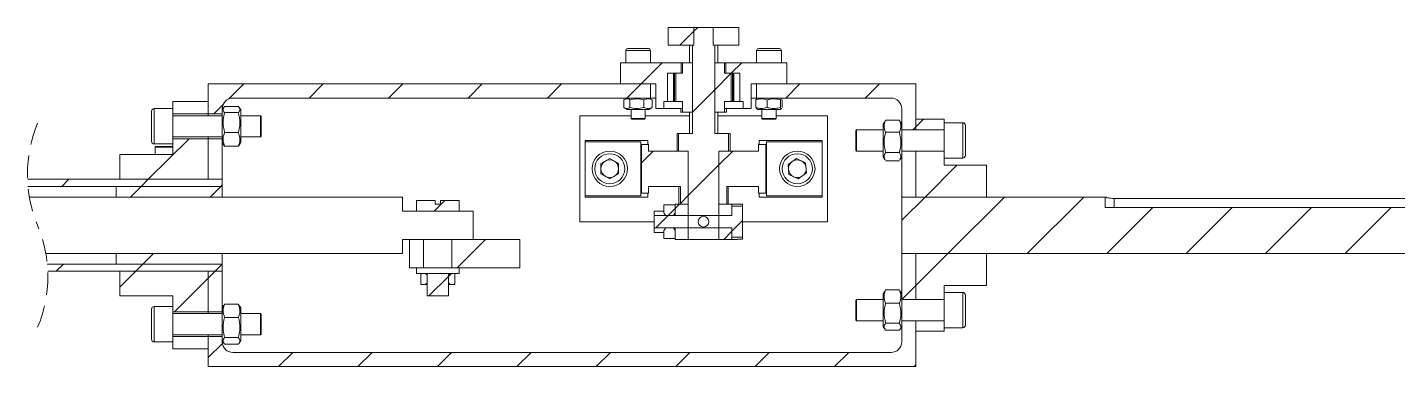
# Model space of a CAD drawing. Header units: millimetres. Extents: x 0 to 841, y 0 to 594.
# Drawn here: x 161.7 to 239.1, y 298.8 to 318 of the extents above; entities that cross this region are included whole.
import ezdxf

# ---------------------------------------------------------------- set-up
doc = ezdxf.new("R2010")
doc.units = ezdxf.units.MM
doc.linetypes.add('HIDDEN', pattern=[1.905, 1.27, -0.635])

# ---------------------------------------------------------------- blocks, each defined once
blk = doc.blocks.new('SW_HATCH_0')
at = {"color": 0, "linetype": 'Continuous', "lineweight": 0}
for p, q in [((-162.95, 39.106), (-163.732, 38.324)), ((-162.732, 39.324), (-162.942, 39.114)), ((-164.732, 37.324), (-165.932, 36.124)), ((-160.242, 37.324), (-160.842, 36.724)), ((-160.842, 36.724), (-161.768, 35.798)), ((-188.383, 36.124), (-189.228, 35.279)), ((-183.893, 36.124), (-184.693, 35.324)), ((-179.403, 36.124), (-180.203, 35.324)), ((-174.912, 36.124), (-175.712, 35.324)), ((-170.422, 36.124), (-171.222, 35.324)), ((-165.932, 36.124), (-166.732, 35.324)), ((-161.768, 35.798), (-163.032, 34.533)), ((-156.952, 36.124), (-157.752, 35.324)), ((-152.462, 36.124), (-153.262, 35.324)), ((-189.555, 34.951), (-190.083, 34.424)), ((-163.032, 34.533), (-163.042, 34.524)), ((-149.972, 34.124), (-150.4, 33.695)), ((-150.4, 33.695), (-150.572, 33.524)), ((-191.483, 33.024), (-193.783, 30.724)), ((-165.242, 32.324), (-165.916, 31.65)), ((-160.752, 32.324), (-161.528, 31.547)), ((-161.528, 31.547), (-163.272, 29.804)), ((-148.082, 31.524), (-149.882, 29.724)), ((-198.273, 30.724), (-198.673, 30.324)), ((-194.183, 30.324), (-194.783, 29.724)), ((-193.783, 30.724), (-194.183, 30.324)), ((-189.693, 30.324), (-190.293, 29.724)), ((-189.6, 30.416), (-189.693, 30.324)), ((-177.022, 29.524), (-177.622, 28.924)), ((-163.272, 29.804), (-163.711, 29.364)), ((-149.882, 29.724), (-151.2, 28.405)), ((-145.391, 29.724), (-148.591, 26.524)), ((-140.901, 29.724), (-144.101, 26.524)), ((-164.406, 28.67), (-165.098, 27.977)), ((-164, 29.076), (-164.406, 28.67)), ((-163.752, 29.324), (-164, 29.076)), ((-137.011, 29.124), (-139.611, 26.524)), ((-132.521, 29.124), (-135.121, 26.524)), ((-128.031, 29.124), (-130.631, 26.524)), ((-123.541, 29.124), (-126.141, 26.524)), ((-160.2, 28.385), (-160.8, 27.785)), ((-174.732, 27.324), (-176.332, 25.724)), ((-160.8, 27.785), (-161.262, 27.324)), ((-193.493, 26.524), (-194.093, 25.924)), ((-148.591, 26.524), (-150.4, 24.715)), ((-198.583, 25.924), (-198.983, 25.524)), ((-194.093, 25.924), (-194.493, 25.524)), ((-189.603, 25.924), (-190.003, 25.524)), ((-189.6, 25.926), (-189.603, 25.924)), ((-194.493, 25.524), (-195.4, 24.616)), ((-190.4, 25.126), (-192.303, 23.224)), ((-190.003, 25.524), (-190.4, 25.126)), ((-176.821, 25.234), (-177.932, 24.124)), ((-176.652, 25.404), (-176.821, 25.234)), ((-150.4, 24.715), (-151.191, 23.924)), ((-189.594, 21.442), (-190.4, 20.636)), ((-185.622, 20.924), (-186.422, 20.124)), ((-181.132, 20.924), (-181.932, 20.124)), ((-176.642, 20.924), (-177.442, 20.124)), ((-172.152, 20.924), (-172.952, 20.124)), ((-167.662, 20.924), (-168.462, 20.124)), ((-163.172, 20.924), (-163.972, 20.124)), ((-158.682, 20.924), (-159.482, 20.124)), ((-154.191, 20.924), (-154.991, 20.124)), ((-150.4, 20.225), (-150.501, 20.124))]:
    blk.add_line(p, q, dxfattribs=at)

msp = doc.modelspace()

# ---------------------------------------------------------------- linework, layer by layer
at = {"color": 7, "linetype": 'Continuous', "lineweight": 15}
for p, q in [((197.912, 317.96), (197.912, 316.96)), ((197.912, 317.96), (199.362, 317.96)), ((199.362, 317.96), (199.362, 316.96)), ((199.362, 317.96), (199.37, 317.96)), ((199.37, 316.96), (199.37, 317.96)), ((199.37, 317.96), (200.453, 317.96)), ((200.453, 317.96), (200.453, 316.96)), ((200.453, 317.96), (200.462, 317.96)), ((200.462, 316.96), (200.462, 317.96)), ((200.462, 317.96), (201.912, 317.96)), ((201.912, 316.96), (201.912, 317.96)), ((195.612, 316.76), (196.812, 316.76)), ((197.912, 316.96), (199.362, 316.96)), ((199.112, 316.96), (199.112, 315.96)), ((199.279, 316.96), (199.279, 311.96)), ((199.37, 316.96), (199.279, 316.96)), ((200.544, 316.96), (200.453, 316.96)), ((200.462, 316.96), (201.912, 316.96)), ((200.544, 311.96), (200.544, 316.96)), ((200.712, 315.96), (200.712, 316.96)), ((203.012, 316.76), (204.212, 316.76)), ((195.512, 316.66), (195.512, 315.96)), ((196.912, 315.96), (196.912, 316.66)), ((202.912, 316.66), (202.912, 315.96)), ((204.312, 315.96), (204.312, 316.66)), ((195.212, 314.76), (195.212, 315.96)), ((195.212, 315.96), (198.654, 315.96)), ((197.87, 315.36), (197.87, 313.76)), ((197.87, 315.36), (198.654, 315.36)), ((198.208, 313.76), (198.208, 315.36)), ((198.226, 313.76), (198.226, 315.36)), ((198.267, 313.76), (198.267, 315.36)), ((198.354, 313.76), (198.354, 315.36)), ((198.72, 315.36), (198.354, 315.36)), ((198.654, 315.96), (198.72, 315.96)), ((198.654, 315.96), (198.654, 315.36)), ((198.72, 315.96), (198.72, 315.36)), ((199.279, 315.96), (198.72, 315.96)), ((199.279, 313.16), (199.279, 315.96)), ((200.544, 315.96), (200.544, 313.16)), ((201.103, 315.96), (200.544, 315.96)), ((201.103, 315.96), (201.17, 315.96)), ((201.103, 315.36), (201.103, 315.96)), ((201.476, 315.36), (201.103, 315.36)), ((201.17, 315.36), (201.17, 315.96)), ((201.17, 315.96), (204.612, 315.96)), ((201.17, 315.36), (201.954, 315.36)), ((201.476, 315.36), (201.476, 313.76)), ((201.555, 313.76), (201.555, 315.36)), ((201.597, 313.76), (201.597, 315.36)), ((201.615, 313.76), (201.615, 315.36)), ((201.954, 313.76), (201.954, 315.36)), ((204.612, 315.96), (204.612, 314.76)), ((171.912, 314.76), (171.912, 313.06)), ((171.912, 314.76), (196.912, 314.76)), ((197.212, 314.76), (195.212, 314.76)), ((196.912, 313.96), (196.912, 314.76)), ((197.212, 314.76), (197.212, 313.36)), ((204.612, 314.76), (202.612, 314.76)), ((202.612, 313.36), (202.612, 314.76)), ((202.912, 313.96), (202.912, 314.76)), ((202.912, 314.76), (211.912, 314.76)), ((211.912, 314.76), (211.912, 312.16)), ((171.912, 313.76), (169.912, 313.76)), ((169.912, 313.36), (169.912, 313.76)), ((171.912, 313.06), (171.912, 313.76)), ((173.312, 313.96), (196.912, 313.96)), ((195.408, 313.854), (195.408, 313.426)), ((195.587, 313.96), (195.445, 313.878)), ((195.738, 313.854), (195.738, 313.426)), ((196.542, 313.854), (196.542, 313.426)), ((196.978, 313.878), (196.837, 313.96)), ((196.912, 313.96), (197.212, 313.96)), ((197.016, 313.854), (196.975, 313.874)), ((197.016, 313.854), (197.016, 313.426)), ((197.664, 313.36), (197.664, 313.76)), ((198.72, 313.76), (197.664, 313.76)), ((197.87, 313.76), (197.664, 313.76)), ((198.354, 313.76), (198.72, 313.76)), ((198.72, 313.76), (198.72, 313.36)), ((198.72, 313.76), (198.72, 313.16)), ((201.103, 313.36), (201.103, 313.76)), ((202.159, 313.76), (201.103, 313.76)), ((201.103, 313.16), (201.103, 313.76)), ((201.103, 313.76), (201.476, 313.76)), ((202.159, 313.76), (201.954, 313.76)), ((202.159, 313.76), (202.159, 313.36)), ((202.612, 313.96), (202.912, 313.96)), ((202.906, 313.906), (202.865, 313.854)), ((202.865, 313.854), (202.865, 313.426)), ((202.987, 313.96), (202.903, 313.911)), ((202.912, 313.96), (210.512, 313.96)), ((203.506, 313.854), (203.506, 313.426)), ((204.321, 313.911), (204.237, 313.96)), ((204.253, 313.854), (204.253, 313.426)), ((204.358, 313.854), (204.358, 313.426)), ((168.712, 311.51), (168.712, 313.21)), ((169.912, 313.36), (168.862, 313.36)), ((169.912, 313.36), (169.912, 311.36)), ((169.912, 313.06), (171.912, 313.06)), ((172.712, 312.96), (169.912, 312.96)), ((171.912, 313.06), (172.712, 313.06)), ((171.912, 313.06), (171.912, 312.96)), ((172.784, 313.41), (172.712, 313.285)), ((172.712, 313.285), (172.712, 313.36)), ((172.712, 312.079), (172.712, 313.285)), ((172.844, 313.488), (173.619, 313.488)), ((172.844, 313.137), (173.619, 313.137)), ((173.752, 313.285), (173.68, 313.41)), ((173.752, 312.079), (173.752, 313.285)), ((174.862, 312.96), (173.752, 312.96)), ((174.912, 312.91), (174.862, 312.96)), ((174.862, 311.76), (174.862, 312.96)), ((174.912, 312.91), (174.912, 311.81)), ((195.812, 312.96), (192.912, 312.96)), ((192.912, 312.96), (192.912, 306.96)), ((195.445, 313.402), (195.587, 313.32)), ((195.587, 313.32), (196.837, 313.32)), ((195.812, 313.32), (195.812, 312.8)), ((196.612, 312.8), (196.612, 313.32)), ((199.112, 312.96), (196.612, 312.96)), ((196.837, 313.32), (196.978, 313.402)), ((196.975, 313.406), (197.016, 313.426)), ((197.664, 313.36), (197.212, 313.36)), ((198.72, 313.36), (197.664, 313.36)), ((198.624, 313.36), (198.624, 313.16)), ((198.624, 313.16), (198.72, 313.16)), ((198.72, 313.16), (199.279, 313.16)), ((199.112, 313.16), (199.112, 311.96)), ((200.544, 313.16), (201.103, 313.16)), ((200.712, 311.96), (200.712, 313.16)), ((203.212, 312.96), (200.712, 312.96)), ((202.159, 313.36), (201.103, 313.36)), ((201.103, 313.16), (201.2, 313.16)), ((201.2, 313.16), (201.2, 313.36)), ((202.612, 313.36), (202.159, 313.36)), ((202.865, 313.426), (202.906, 313.381)), ((202.9, 313.37), (202.987, 313.32)), ((202.987, 313.32), (203.034, 313.32)), ((203.034, 313.32), (204.237, 313.32)), ((203.212, 313.32), (203.212, 312.8)), ((204.012, 312.8), (204.012, 313.32)), ((206.912, 312.96), (204.012, 312.96)), ((204.237, 313.32), (204.324, 313.37)), ((206.912, 306.96), (206.912, 312.96)), ((211.112, 313.36), (211.112, 312.485)), ((195.812, 312.8), (195.852, 312.76)), ((195.812, 312.8), (196.612, 312.8)), ((196.572, 312.76), (195.852, 312.76)), ((196.572, 312.76), (196.612, 312.8)), ((203.212, 312.8), (203.252, 312.76)), ((203.212, 312.8), (204.012, 312.8)), ((203.972, 312.76), (203.252, 312.76)), ((203.972, 312.76), (204.012, 312.8)), ((208.562, 312.16), (208.512, 312.11)), ((208.512, 311.937), (208.512, 312.11)), ((210.072, 312.16), (208.562, 312.16)), ((208.562, 312.16), (208.562, 311.971)), ((210.173, 312.66), (210.072, 312.485)), ((210.072, 312.485), (210.072, 311.014)), ((210.204, 312.708), (210.185, 312.653)), ((210.979, 312.708), (210.204, 312.708)), ((211.001, 312.653), (210.979, 312.708)), ((211.112, 312.485), (211.011, 312.659)), ((211.112, 312.485), (211.112, 311.014)), ((213.512, 312.16), (211.112, 312.16)), ((211.112, 312.16), (211.912, 312.16)), ((213.512, 312.76), (211.912, 312.76)), ((211.912, 312.76), (211.912, 312.16)), ((213.512, 312.16), (211.912, 312.16)), ((213.512, 312.76), (213.512, 312.56)), ((214.562, 312.56), (213.512, 312.56)), ((213.512, 312.245), (213.512, 312.56)), ((213.512, 310.56), (213.512, 312.245)), ((214.712, 312.41), (214.712, 312.143)), ((214.712, 312.143), (214.712, 310.71)), ((168.862, 311.36), (169.912, 311.36)), ((169.912, 311.76), (172.712, 311.76)), ((171.912, 311.66), (169.912, 311.66)), ((169.912, 310.76), (169.912, 311.36)), ((171.912, 311.76), (171.912, 311.66)), ((172.712, 311.66), (171.912, 311.66)), ((171.912, 311.66), (171.912, 309.36)), ((172.712, 311.435), (172.712, 312.079)), ((172.712, 311.435), (172.784, 311.31)), ((172.712, 309.36), (172.712, 311.435)), ((172.844, 312.009), (173.619, 312.009)), ((173.68, 311.31), (173.752, 311.435)), ((173.752, 311.435), (173.752, 312.079)), ((173.752, 311.76), (174.862, 311.76)), ((174.862, 311.76), (174.912, 311.81)), ((193.212, 311.56), (193.212, 311.491)), ((196.762, 311.56), (193.212, 311.56)), ((196.362, 311.491), (193.212, 311.491)), ((193.212, 308.429), (193.212, 311.491)), ((196.362, 311.363), (196.362, 311.491)), ((196.362, 308.557), (196.362, 311.363)), ((196.396, 311.335), (196.396, 308.585)), ((196.8, 311.335), (196.396, 311.335)), ((196.762, 311.56), (196.762, 311.363)), ((196.8, 310.96), (196.8, 311.335)), ((198.412, 311.96), (198.412, 310.96)), ((198.494, 311.96), (198.412, 311.96)), ((198.494, 311.96), (198.494, 310.96)), ((199.279, 311.96), (198.494, 311.96)), ((201.329, 311.96), (200.544, 311.96)), ((201.329, 310.96), (201.329, 311.96)), ((201.412, 311.96), (201.329, 311.96)), ((201.412, 310.96), (201.412, 311.96)), ((203.023, 311.335), (203.023, 310.96)), ((203.428, 311.335), (203.023, 311.335)), ((203.062, 311.56), (203.062, 311.363)), ((206.612, 311.56), (203.062, 311.56)), ((203.428, 308.585), (203.428, 311.335)), ((203.462, 311.491), (206.612, 311.491)), ((203.462, 311.363), (203.462, 311.491)), ((203.462, 308.557), (203.462, 311.363)), ((206.612, 311.56), (206.612, 311.491)), ((206.612, 311.491), (206.612, 308.429)), ((208.512, 311.01), (208.512, 311.937)), ((208.562, 311.971), (208.562, 310.96)), ((210.979, 312.026), (210.204, 312.026)), ((166.912, 309.36), (166.912, 310.76)), ((169.912, 310.76), (166.912, 310.76)), ((168.952, 311.212), (168.912, 311.172)), ((168.912, 311.172), (168.912, 310.76)), ((169.912, 311.172), (168.912, 311.172)), ((168.952, 311.212), (169.872, 311.212)), ((169.912, 311.172), (169.872, 311.212)), ((172.844, 311.232), (173.619, 311.232)), ((196.8, 310.96), (199.04, 310.96)), ((198.494, 310.96), (199.04, 310.96)), ((199.04, 310.96), (199.04, 305.96)), ((199.04, 307.96), (199.04, 310.96)), ((200.783, 305.96), (200.783, 310.96)), ((200.783, 310.96), (201.329, 310.96)), ((200.783, 310.96), (200.783, 307.96)), ((200.783, 310.96), (203.023, 310.96)), ((208.512, 311.01), (208.562, 310.96)), ((208.562, 310.96), (210.072, 310.96)), ((210.072, 311.014), (210.072, 310.635)), ((210.072, 310.635), (210.173, 310.46)), ((210.979, 310.878), (210.204, 310.878)), ((211.011, 310.461), (211.112, 310.635)), ((211.112, 311.014), (211.112, 310.635)), ((211.112, 310.96), (213.512, 310.96)), ((211.912, 310.96), (211.112, 310.96)), ((211.112, 310.635), (211.112, 308.36)), ((211.912, 310.96), (211.912, 308.36)), ((211.912, 310.96), (213.512, 310.96)), ((213.512, 310.56), (214.562, 310.56)), ((213.512, 310.56), (213.512, 310.16)), ((194.112, 310.249), (194.612, 310.537)), ((194.112, 309.671), (194.112, 310.249)), ((194.612, 310.537), (195.112, 310.249)), ((195.112, 310.249), (195.112, 309.671)), ((204.687, 310.2), (205.157, 310.535)), ((204.741, 309.625), (204.687, 310.2)), ((205.157, 310.535), (205.682, 310.295)), ((205.682, 310.295), (205.737, 309.72)), ((210.979, 310.412), (210.204, 310.412)), ((215.912, 310.16), (213.512, 310.16)), ((215.912, 310.16), (215.912, 308.36)), ((172.712, 309.36), (161.7, 309.36)), ((171.912, 309.36), (166.912, 309.36)), ((171.912, 309.36), (172.712, 309.36)), ((172.712, 309.36), (172.712, 308.96)), ((194.612, 309.383), (194.112, 309.671)), ((195.112, 309.671), (194.612, 309.383)), ((205.266, 309.385), (204.741, 309.625)), ((205.737, 309.72), (205.266, 309.385)), ((172.712, 308.96), (161.726, 308.96)), ((182.89, 308.36), (161.806, 308.36)), ((166.712, 308.96), (172.712, 308.96)), ((166.712, 308.96), (166.712, 308.36)), ((166.712, 308.36), (172.712, 308.36)), ((172.712, 308.96), (172.712, 308.36)), ((182.89, 308.36), (182.89, 307.56)), ((193.212, 308.429), (193.212, 308.36)), ((193.212, 308.429), (196.362, 308.429)), ((196.762, 308.36), (193.212, 308.36)), ((196.362, 308.429), (196.362, 308.557)), ((196.396, 308.585), (196.8, 308.585)), ((196.762, 308.36), (196.762, 308.557)), ((196.8, 308.96), (196.8, 308.585)), ((198.6, 308.96), (196.8, 308.96)), ((198.512, 308.96), (198.512, 307.96)), ((198.6, 308.96), (198.6, 307.96)), ((201.223, 307.96), (201.223, 308.96)), ((203.023, 308.96), (201.223, 308.96)), ((201.312, 307.96), (201.312, 308.96)), ((203.023, 308.585), (203.023, 308.96)), ((203.023, 308.585), (203.428, 308.585)), ((203.062, 308.36), (203.062, 308.557)), ((206.612, 308.36), (203.062, 308.36)), ((203.462, 308.429), (203.462, 308.557)), ((206.612, 308.429), (203.462, 308.429)), ((206.612, 308.429), (206.612, 308.36)), ((211.112, 308.36), (211.912, 308.36)), ((222.612, 308.36), (211.112, 308.36)), ((211.112, 305.16), (211.112, 308.36)), ((215.912, 308.36), (211.912, 308.36)), ((222.612, 308.36), (222.612, 307.76)), ((223.112, 308.28), (241.512, 308.28)), ((223.112, 308.28), (223.112, 307.76)), ((182.89, 307.56), (186.89, 307.56)), ((183.69, 308.16), (183.69, 307.56)), ((184.74, 308.16), (183.69, 308.16)), ((184.74, 307.96), (184.74, 308.16)), ((184.74, 307.96), (185.04, 307.96)), ((185.04, 308.16), (185.04, 307.96)), ((186.09, 308.16), (185.04, 308.16)), ((186.09, 307.56), (186.09, 308.16)), ((186.89, 305.96), (186.89, 307.56)), ((197.672, 307.56), (197.112, 307.56)), ((197.112, 307.306), (197.112, 307.56)), ((197.672, 307.832), (197.692, 307.917)), ((197.692, 307.917), (197.672, 307.917)), ((197.672, 307.832), (197.672, 307.917)), ((197.672, 307.465), (197.672, 307.832)), ((197.775, 307.306), (197.672, 307.465)), ((198.292, 307.917), (197.692, 307.917)), ((198.312, 307.465), (198.208, 307.306)), ((198.292, 307.917), (198.312, 307.832)), ((198.312, 307.917), (198.292, 307.917)), ((198.312, 307.96), (198.312, 307.306)), ((199.04, 307.96), (198.312, 307.96)), ((198.312, 307.465), (198.312, 307.832)), ((198.6, 307.96), (199.04, 307.96)), ((199.04, 307.96), (199.04, 307.306)), ((200.783, 307.96), (201.223, 307.96)), ((200.783, 307.306), (200.783, 307.96)), ((201.512, 307.96), (200.783, 307.96)), ((201.812, 307.96), (201.512, 307.96)), ((201.512, 307.306), (201.512, 307.96)), ((201.512, 307.306), (201.512, 307.832)), ((201.512, 307.832), (202.112, 307.832)), ((201.812, 307.949), (201.812, 307.96)), ((201.812, 307.949), (202.112, 307.949)), ((202.112, 307.832), (202.112, 307.949)), ((202.112, 306.088), (202.112, 307.832)), ((222.612, 307.76), (243.612, 307.76)), ((192.912, 306.96), (197.112, 306.96)), ((201.512, 307.306), (197.112, 307.306)), ((197.112, 306.614), (197.112, 307.306)), ((198.208, 307.306), (197.775, 307.306)), ((198.312, 307.306), (199.04, 307.306)), ((200.783, 307.306), (201.512, 307.306)), ((202.112, 306.96), (206.912, 306.96)), ((186.89, 305.96), (182.89, 305.96)), ((182.89, 305.96), (182.89, 305.16)), ((183.29, 305.96), (183.29, 304.36)), ((184.09, 305.96), (184.09, 304.36)), ((185.69, 304.36), (185.69, 305.96)), ((189.536, 305.96), (186.89, 305.96)), ((189.536, 305.96), (189.536, 304.36)), ((197.112, 306.614), (201.512, 306.614)), ((197.112, 306.36), (197.112, 306.614)), ((197.112, 306.36), (197.672, 306.36)), ((197.672, 306.455), (197.775, 306.614)), ((197.672, 306.088), (197.672, 306.455)), ((197.692, 306.003), (197.672, 306.088)), ((197.672, 306.003), (197.672, 306.088)), ((197.692, 306.003), (198.292, 306.003)), ((197.775, 306.614), (198.208, 306.614)), ((198.208, 306.614), (198.312, 306.455)), ((198.312, 306.088), (198.292, 306.003)), ((199.04, 306.614), (198.312, 306.614)), ((198.312, 306.614), (198.312, 305.96)), ((198.312, 306.088), (198.312, 306.455)), ((199.04, 305.96), (198.312, 305.96)), ((199.04, 306.614), (199.04, 305.96)), ((199.04, 305.96), (200.783, 305.96)), ((201.512, 306.614), (200.783, 306.614)), ((200.783, 305.96), (200.783, 306.614)), ((201.512, 305.96), (200.783, 305.96)), ((201.512, 306.088), (201.512, 306.614)), ((201.512, 305.96), (201.512, 306.614)), ((202.112, 306.088), (201.512, 306.088)), ((201.512, 305.96), (201.812, 305.96)), ((202.112, 305.971), (201.812, 305.971)), ((201.812, 305.96), (201.812, 305.971)), ((202.112, 305.971), (202.112, 306.088)), ((162.739, 305.16), (182.89, 305.16)), ((172.712, 305.16), (166.712, 305.16)), ((166.712, 305.16), (166.712, 304.56)), ((172.712, 305.16), (172.712, 304.56)), ((211.912, 305.16), (211.112, 305.16)), ((211.112, 305.16), (211.112, 302.885)), ((211.112, 305.16), (333.112, 305.16)), ((211.912, 305.16), (211.912, 302.56)), ((211.912, 305.16), (215.912, 305.16)), ((215.912, 305.16), (215.912, 303.36)), ((162.818, 304.56), (172.712, 304.56)), ((172.712, 304.56), (166.712, 304.56)), ((172.712, 304.56), (172.712, 304.16)), ((162.844, 304.16), (172.712, 304.16)), ((166.912, 302.76), (166.912, 304.16)), ((166.912, 304.16), (171.912, 304.16)), ((172.712, 304.16), (171.912, 304.16)), ((171.912, 304.16), (171.912, 301.86)), ((172.712, 302.085), (172.712, 304.16)), ((183.69, 304.36), (183.29, 304.36)), ((183.69, 304.36), (183.69, 304.04)), ((183.69, 304.36), (186.09, 304.36)), ((183.69, 304.04), (186.09, 304.04)), ((183.933, 304.04), (183.933, 303.4)), ((184.187, 304.04), (184.29, 303.936)), ((184.29, 304.04), (184.29, 302.76)), ((184.29, 303.936), (184.29, 303.504)), ((185.49, 303.936), (185.594, 304.04)), ((185.49, 302.76), (185.49, 304.04)), ((185.49, 303.504), (185.49, 303.936)), ((185.847, 303.4), (185.847, 304.04)), ((185.848, 304.012), (185.848, 303.428)), ((186.09, 304.04), (186.09, 304.36)), ((189.536, 304.36), (186.09, 304.36)), ((184.187, 303.4), (183.933, 303.4)), ((184.29, 303.504), (184.187, 303.4)), ((184.29, 303.4), (184.187, 303.4)), ((185.594, 303.4), (185.49, 303.504)), ((185.594, 303.4), (185.49, 303.4)), ((185.847, 303.4), (185.594, 303.4)), ((185.847, 303.4), (185.848, 303.4)), ((185.848, 303.428), (185.848, 303.4)), ((210.157, 303.033), (210.072, 302.885)), ((210.072, 302.885), (210.072, 301.365)), ((210.204, 303.097), (210.174, 303.024)), ((210.979, 303.097), (210.204, 303.097)), ((211.015, 303.024), (210.979, 303.097)), ((211.112, 302.885), (211.027, 303.031)), ((211.112, 302.885), (211.112, 301.365)), ((213.512, 303.36), (215.912, 303.36)), ((213.512, 303.36), (213.512, 302.96)), ((214.562, 302.96), (213.512, 302.96)), ((213.512, 301.578), (213.512, 302.96)), ((166.912, 302.76), (169.912, 302.76)), ((169.912, 302.16), (168.862, 302.16)), ((169.912, 302.16), (169.912, 302.76)), ((169.912, 302.16), (169.912, 300.16)), ((172.796, 302.231), (172.712, 302.085)), ((172.712, 302.07), (172.712, 302.085)), ((172.712, 300.235), (172.712, 302.07)), ((172.844, 302.295), (172.812, 302.221)), ((172.844, 302.295), (173.619, 302.295)), ((173.656, 302.221), (173.619, 302.295)), ((173.752, 302.085), (173.669, 302.229)), ((173.752, 302.07), (173.752, 302.085)), ((173.752, 300.235), (173.752, 302.07)), ((184.29, 302.76), (185.49, 302.76)), ((208.562, 302.56), (208.512, 302.51)), ((208.512, 301.75), (208.512, 302.51)), ((210.072, 302.56), (208.562, 302.56)), ((208.562, 302.56), (208.562, 301.731)), ((210.979, 302.354), (210.204, 302.354)), ((213.512, 302.56), (211.112, 302.56)), ((211.112, 302.56), (211.912, 302.56)), ((211.912, 302.56), (213.512, 302.56)), ((214.712, 302.81), (214.712, 301.635)), ((168.712, 300.31), (168.712, 302.01)), ((171.912, 301.86), (169.912, 301.86)), ((172.712, 301.76), (169.912, 301.76)), ((171.912, 301.86), (172.712, 301.86)), ((171.912, 301.86), (171.912, 301.76)), ((172.844, 301.546), (173.619, 301.546)), ((174.862, 301.76), (173.752, 301.76)), ((174.912, 301.71), (174.862, 301.76)), ((174.862, 300.56), (174.862, 301.76)), ((174.912, 301.71), (174.912, 300.61)), ((208.512, 301.41), (208.512, 301.75)), ((208.512, 301.41), (208.562, 301.36)), ((208.562, 301.731), (208.562, 301.36)), ((208.562, 301.36), (210.072, 301.36)), ((210.072, 301.365), (210.072, 301.035)), ((211.112, 301.365), (211.112, 301.035)), ((211.112, 301.36), (213.512, 301.36)), ((211.912, 301.36), (211.112, 301.36)), ((211.912, 301.36), (211.912, 298.76)), ((211.912, 301.36), (211.912, 300.76)), ((213.512, 301.36), (211.912, 301.36)), ((213.512, 300.96), (213.512, 301.578)), ((214.712, 301.635), (214.712, 301.11)), ((169.912, 300.56), (172.712, 300.56)), ((171.912, 300.56), (171.912, 300.46)), ((173.752, 300.56), (174.862, 300.56)), ((174.862, 300.56), (174.912, 300.61)), ((210.072, 301.035), (210.157, 300.887)), ((210.979, 301.217), (210.204, 301.217)), ((210.979, 300.823), (210.204, 300.823)), ((211.027, 300.889), (211.112, 301.035)), ((211.112, 301.035), (211.112, 300.16)), ((213.512, 300.76), (211.912, 300.76)), ((213.512, 300.96), (214.562, 300.96)), ((213.512, 300.96), (213.512, 300.76)), ((168.862, 300.16), (169.912, 300.16)), ((169.912, 300.46), (171.912, 300.46)), ((169.912, 299.76), (169.912, 300.16)), ((171.912, 299.76), (169.912, 299.76)), ((171.912, 300.46), (171.912, 298.76)), ((172.712, 300.46), (171.912, 300.46)), ((171.912, 299.76), (171.912, 300.46)), ((172.712, 300.235), (172.796, 300.089)), ((172.712, 300.16), (172.712, 300.235)), ((172.844, 300.411), (173.619, 300.411)), ((172.844, 300.025), (173.619, 300.025)), ((173.669, 300.091), (173.752, 300.235)), ((210.512, 299.56), (173.312, 299.56)), ((211.912, 298.76), (171.912, 298.76))]:
    msp.add_line(p, q, dxfattribs=at)
at = {"color": 8, "linetype": 'Continuous', "lineweight": 15}
for p, q in [((196.912, 316.66), (195.512, 316.66)), ((204.312, 316.66), (202.912, 316.66)), ((168.862, 313.36), (168.862, 311.36)), ((214.562, 312.245), (214.562, 312.56)), ((214.562, 310.56), (214.562, 312.245)), ((214.562, 301.578), (214.562, 302.96)), ((168.862, 302.16), (168.862, 300.16)), ((214.562, 300.96), (214.562, 301.578))]:
    msp.add_line(p, q, dxfattribs=at)
at = {"color": 7, "linetype": 'Continuous', "lineweight": 15}
for centre, radius in [((194.612, 309.96), 1), ((194.612, 309.96), 0.85), ((205.212, 309.96), 1), ((205.212, 309.96), 0.85), ((199.91, 306.96), 0.3)]:
    msp.add_circle(centre, radius, dxfattribs=at)
for centre, radius, start, end in [((195.612, 316.66), 0.1, 90.00494, 179.99848), ((196.812, 316.66), 0.1, 0.00152, 89.99506), ((203.012, 316.66), 0.1, 90.00494, 179.99848), ((204.212, 316.66), 0.1, 0.00152, 89.99485), ((173.312, 313.36), 0.6, 90.00266, 179.99933), ((210.512, 313.36), 0.6, 0.00067, 89.99962), ((168.862, 313.21), 0.15, 89.99972, 179.99573), ((214.562, 312.41), 0.15, 0.00346, 89.99767), ((168.862, 311.51), 0.15, 180.00427, 270.00028), ((196.403, 311.379), 0.0446, 200.92616, 260.08841), ((196.806, 311.383), 0.0487, 204.67666, 263.05655), ((203.017, 311.383), 0.0486, 276.8979, 335.36889), ((203.42, 311.379), 0.0446, 279.91159, 339.07384), ((214.562, 310.71), 0.15, 270.00427, 359.99459), ((194.612, 309.96), 0.5, 120.0017, 179.99718), ((194.612, 309.96), 0.5, 180.00282, 239.9983), ((194.612, 309.96), 0.5, 60.00024, 119.99976), ((194.612, 309.96), 0.5, 359.99909, 59.99967), ((194.612, 309.96), 0.5, 300.00033, 0.00091), ((205.212, 309.96), 0.5, 125.41461, 185.41569), ((205.212, 309.96), 0.5, 185.41327, 245.41738), ((205.212, 309.96), 0.5, 65.41464, 125.41568), ((205.212, 309.96), 0.5, 5.41743, 65.41322), ((205.212, 309.96), 0.5, 305.41514, 5.41516), ((194.612, 309.96), 0.5, 240.00024, 299.99976), ((205.212, 309.96), 0.5, 245.4159, 305.41441), ((196.403, 308.541), 0.0446, 99.92105, 159.07037), ((196.806, 308.537), 0.0487, 96.95246, 155.32013), ((203.017, 308.537), 0.0486, 24.63432, 83.09308), ((203.42, 308.541), 0.0446, 20.92963, 80.07895), ((214.562, 302.81), 0.15, 0.00428, 89.99573), ((168.862, 302.01), 0.15, 89.99779, 179.99653), ((214.562, 301.11), 0.15, 270.00427, 359.99573), ((168.862, 300.31), 0.15, 180.00541, 270.00028), ((173.312, 300.16), 0.6, 180.00018, 269.99783), ((210.512, 300.16), 0.6, 269.9999, 359.99982)]:
    msp.add_arc(centre, radius, start, end, dxfattribs=at)
at = {"color": 7, "linetype": 'HIDDEN', "lineweight": 0}
for centre, start, end in [((169.202, 309.648), 157.38014, 202.61986), ((155.342, 303.873), 337.38014, 22.61986)]:
    msp.add_arc(centre, 7.508, start, end, dxfattribs=at)
at = {"color": 7, "linetype": 'Continuous', "lineweight": 15}
for points, knots in [([(195.408, 313.854), (195.422, 313.864), (195.483, 313.905), (195.612, 313.934), (195.7, 313.878), (195.738, 313.854)], [0, 0, 0, 0, 0.145943, 0.627856, 1, 1, 1, 1]), ([(195.738, 313.854), (195.881, 313.887), (196.15, 313.948), (196.417, 313.884), (196.542, 313.854)], [0, 0, 0, 0, 0.534692, 1, 1, 1, 1]), ([(196.542, 313.854), (196.626, 313.887), (196.785, 313.948), (196.942, 313.884), (197.016, 313.854)], [0, 0, 0, 0, 0.533222, 1, 1, 1, 1]), ([(202.865, 313.854), (202.98, 313.887), (203.194, 313.948), (203.407, 313.884), (203.506, 313.854)], [0, 0, 0, 0, 0.5342488, 1, 1, 1, 1]), ([(203.506, 313.854), (203.539, 313.864), (203.694, 313.909), (203.952, 313.934), (204.164, 313.878), (204.253, 313.854)], [0, 0, 0, 0, 0.135275, 0.638064, 1, 1, 1, 1]), ([(204.253, 313.854), (204.273, 313.893), (204.295, 313.939), (204.315, 313.91), (204.318, 313.906)], [0, 0, 0, 0, 0.864089, 1, 1, 1, 1]), ([(172.844, 313.137), (172.831, 313.152), (172.776, 313.211), (172.731, 313.361), (172.809, 313.449), (172.844, 313.488)], [0, 0, 0, 0, 0.15232, 0.617955, 1, 1, 1, 1]), ([(172.844, 312.009), (172.798, 312.211), (172.71, 312.588), (172.802, 312.963), (172.844, 313.137)], [0, 0, 0, 0, 0.534678, 1, 1, 1, 1]), ([(173.619, 313.488), (173.654, 313.449), (173.732, 313.361), (173.687, 313.211), (173.633, 313.152), (173.619, 313.137)], [0, 0, 0, 0, 0.38206, 0.847687, 1, 1, 1, 1]), ([(173.619, 313.137), (173.666, 312.936), (173.753, 312.559), (173.662, 312.184), (173.619, 312.009)], [0, 0, 0, 0, 0.534678, 1, 1, 1, 1]), ([(195.738, 313.426), (195.7, 313.402), (195.612, 313.346), (195.483, 313.375), (195.422, 313.416), (195.408, 313.426)], [0, 0, 0, 0, 0.372145, 0.854054, 1, 1, 1, 1]), ([(196.542, 313.426), (196.398, 313.393), (196.129, 313.332), (195.862, 313.396), (195.738, 313.426)], [0, 0, 0, 0, 0.534706, 1, 1, 1, 1]), ([(197.016, 313.426), (196.931, 313.393), (196.772, 313.332), (196.615, 313.396), (196.542, 313.426)], [0, 0, 0, 0, 0.533222, 1, 1, 1, 1]), ([(203.506, 313.426), (203.392, 313.393), (203.177, 313.332), (202.964, 313.396), (202.865, 313.426)], [0, 0, 0, 0, 0.5342309, 1, 1, 1, 1]), ([(204.253, 313.426), (204.164, 313.402), (203.952, 313.346), (203.694, 313.371), (203.539, 313.416), (203.506, 313.426)], [0, 0, 0, 0, 0.3619364, 0.8647245, 1, 1, 1, 1]), ([(204.318, 313.381), (204.312, 313.374), (204.289, 313.343), (204.269, 313.39), (204.253, 313.426)], [0, 0, 0, 0, 0.227037, 1, 1, 1, 1]), ([(210.204, 312.026), (210.191, 312.055), (210.128, 312.19), (210.09, 312.438), (210.17, 312.627), (210.204, 312.708)], [0, 0, 0, 0, 0.137535, 0.632893, 1, 1, 1, 1]), ([(210.979, 312.708), (211.013, 312.627), (211.093, 312.438), (211.055, 312.19), (210.993, 312.055), (210.979, 312.026)], [0, 0, 0, 0, 0.367107, 0.862465, 1, 1, 1, 1]), ([(172.844, 311.232), (172.798, 311.371), (172.71, 311.631), (172.802, 311.889), (172.844, 312.009)], [0, 0, 0, 0, 0.533771, 1, 1, 1, 1]), ([(173.619, 312.009), (173.666, 311.87), (173.753, 311.61), (173.662, 311.352), (173.619, 311.232)], [0, 0, 0, 0, 0.5337671, 1, 1, 1, 1]), ([(210.204, 310.878), (210.158, 311.083), (210.07, 311.467), (210.162, 311.848), (210.204, 312.026)], [0, 0, 0, 0, 0.534706, 1, 1, 1, 1]), ([(210.979, 312.026), (211.026, 311.821), (211.113, 311.437), (211.022, 311.056), (210.979, 310.878)], [0, 0, 0, 0, 0.534706, 1, 1, 1, 1]), ([(172.797, 311.312), (172.799, 311.3), (172.804, 311.268), (172.829, 311.246), (172.844, 311.232)], [0, 0, 0, 0, 0.369714, 1, 1, 1, 1]), ([(173.619, 311.232), (173.635, 311.246), (173.659, 311.268), (173.664, 311.3), (173.666, 311.312)], [0, 0, 0, 0, 0.630286, 1, 1, 1, 1]), ([(210.185, 310.467), (210.15, 310.532), (210.076, 310.671), (210.16, 310.806), (210.204, 310.878)], [0, 0, 0, 0, 0.469433, 1, 1, 1, 1]), ([(210.979, 310.878), (211.028, 310.794), (211.108, 310.656), (211.032, 310.52), (211.001, 310.467)], [0, 0, 0, 0, 0.602483, 1, 1, 1, 1]), ([(223.112, 308.28), (223.058, 308.282), (222.956, 308.285), (222.817, 308.307), (222.709, 308.331), (222.644, 308.35), (222.616, 308.359), (222.612, 308.36)], [0, 0, 0, 0, 0.316966, 0.60078, 0.829846, 0.970125, 1, 1, 1, 1]), ([(210.204, 302.354), (210.191, 302.386), (210.128, 302.534), (210.09, 302.802), (210.17, 303.009), (210.204, 303.097)], [0, 0, 0, 0, 0.136493, 0.633873, 1, 1, 1, 1]), ([(210.979, 303.097), (211.013, 303.009), (211.093, 302.802), (211.056, 302.534), (210.993, 302.386), (210.979, 302.354)], [0, 0, 0, 0, 0.366127, 0.863507, 1, 1, 1, 1]), ([(172.844, 301.546), (172.798, 301.68), (172.71, 301.931), (172.802, 302.18), (172.844, 302.295)], [0, 0, 0, 0, 0.533643, 1, 1, 1, 1]), ([(173.619, 302.295), (173.666, 302.161), (173.753, 301.91), (173.662, 301.662), (173.619, 301.546)], [0, 0, 0, 0, 0.5336428, 1, 1, 1, 1]), ([(210.204, 301.217), (210.158, 301.42), (210.07, 301.8), (210.162, 302.178), (210.204, 302.354)], [0, 0, 0, 0, 0.534691, 1, 1, 1, 1]), ([(210.979, 302.354), (211.026, 302.15), (211.113, 301.771), (211.022, 301.393), (210.979, 301.217)], [0, 0, 0, 0, 0.534691, 1, 1, 1, 1]), ([(172.844, 300.411), (172.81, 300.546), (172.73, 300.87), (172.766, 301.262), (172.831, 301.497), (172.844, 301.546)], [0, 0, 0, 0, 0.363033, 0.86686, 1, 1, 1, 1]), ([(173.619, 301.546), (173.633, 301.497), (173.698, 301.262), (173.734, 300.87), (173.653, 300.546), (173.619, 300.411)], [0, 0, 0, 0, 0.13314, 0.636965, 1, 1, 1, 1]), ([(210.204, 300.823), (210.158, 300.894), (210.071, 301.027), (210.161, 301.156), (210.204, 301.217)], [0, 0, 0, 0, 0.5295049, 1, 1, 1, 1]), ([(210.979, 301.217), (211.025, 301.146), (211.113, 301.012), (211.022, 300.884), (210.979, 300.823)], [0, 0, 0, 0, 0.5295049, 1, 1, 1, 1]), ([(172.844, 300.025), (172.798, 300.094), (172.711, 300.225), (172.801, 300.351), (172.844, 300.411)], [0, 0, 0, 0, 0.529306, 1, 1, 1, 1]), ([(173.619, 300.411), (173.665, 300.341), (173.753, 300.21), (173.662, 300.084), (173.619, 300.025)], [0, 0, 0, 0, 0.529306, 1, 1, 1, 1])]:
    msp.add_open_spline(points, degree=3, knots=knots, dxfattribs=at)

# ---------------------------------------------------------------- block references
at = {"color": 7, "linetype": 'Continuous', "lineweight": 0}
msp.add_blockref('SW_HATCH_0', (362.312, 278.636), dxfattribs=at)

doc.saveas('drawing.dxf')
